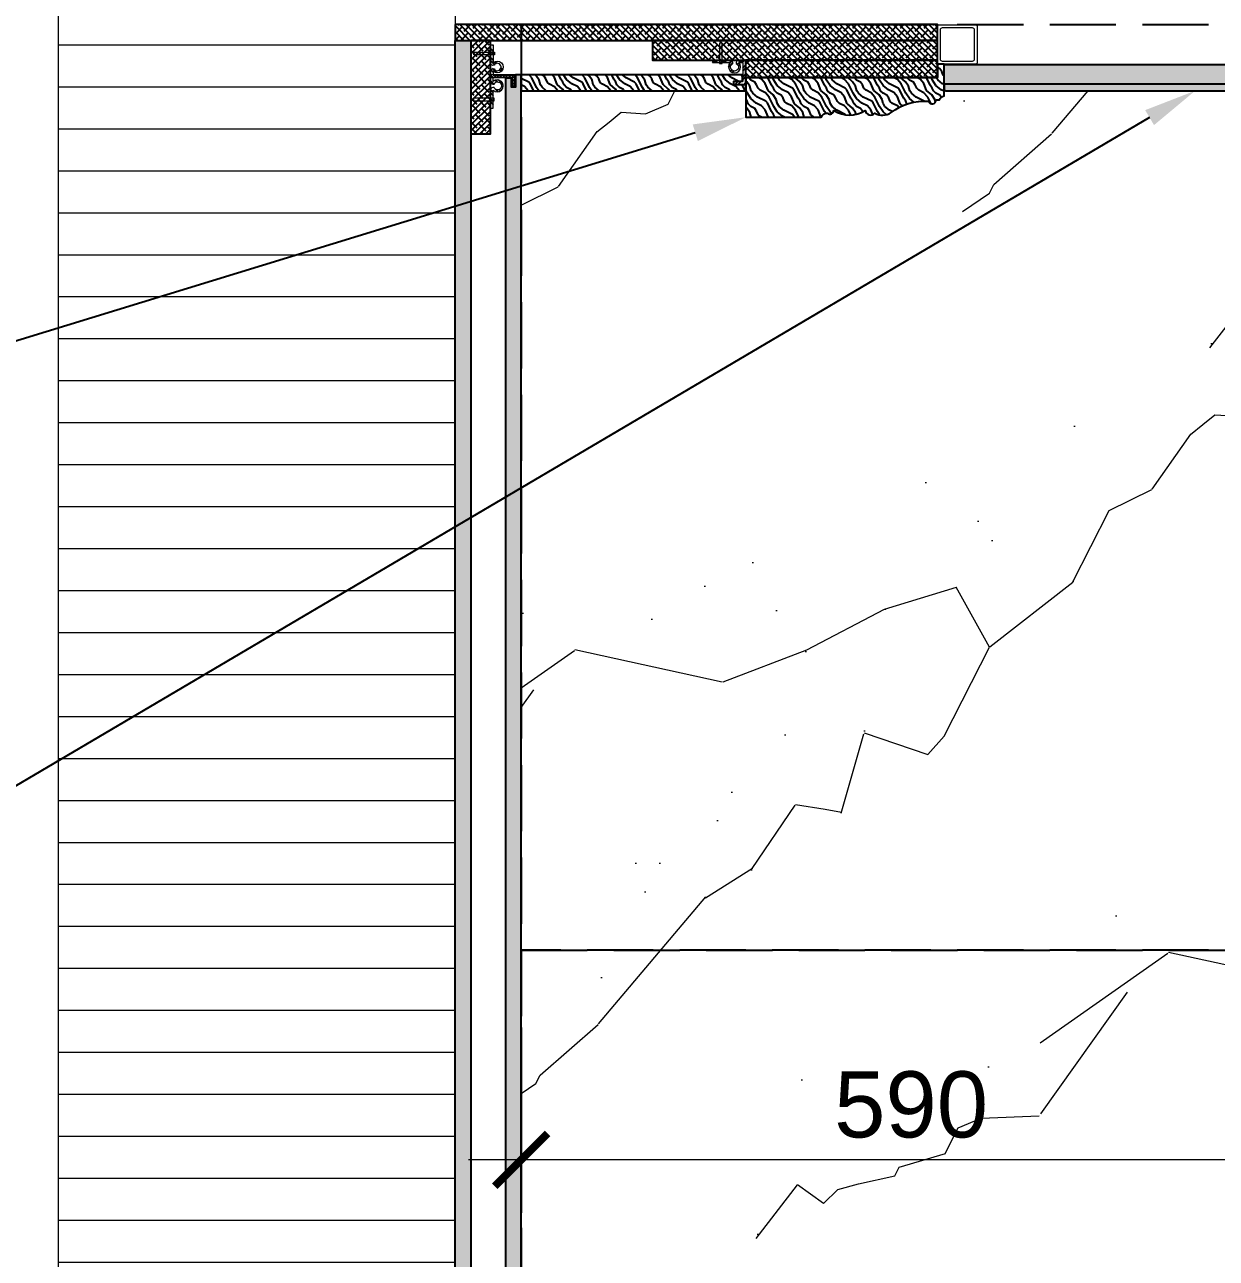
# Model space of a CAD drawing. Header units: millimetres. Extents: x 90086 to 135690, y -7745 to 15991.
# Drawn here: x 91063 to 91964, y 12331 to 13264 of the extents above; entities that cross this region are included whole.
import ezdxf
from ezdxf import colors
from ezdxf.entities.mleader import LeaderData, LeaderLine
from ezdxf.enums import TextEntityAlignment as Align
from ezdxf.math import Vec2, Vec3

# ---------------------------------------------------------------- set-up
doc = ezdxf.new("R2010")
doc.units = ezdxf.units.MM
doc.linetypes.add('DASH', pattern=[0.35, 0.25, -0.1])
doc.layers.get('Defpoints').update_dxf_attribs({"color": 250})
for name, color, linetype, lineweight in [('_ACM-A-ANNO-DIMS', 2, 'Continuous', 13), ('_ACM-A-ANNO-DIMS @ 20', 2, 'Continuous', 13), ('_ACM-A-DETL-PATT', 8, 'Continuous', 0), ('_ACM-A-DETL-THIN', 2, 'Continuous', 9), ('_ACM-A-ELVE-HACH', 251, 'Continuous', 9), ('_ACM-A-WALL-HACH', 251, 'Continuous', 9), ('I-PL-WALL-FHINISH', 73, 'Continuous', 13), ('I-WALL', 6, 'Continuous', 13)]:
    doc.layers.add(name, color=color, linetype=linetype, lineweight=lineweight)
for name, color, linetype in [('FURN', 1, 'Continuous'), ('I-DETL-LW01', 1, 'Continuous'), ('I-DETL-LW02', 2, 'Continuous'), ('I-DETL-LW251', 251, 'Continuous'), ('I-PL-IDS-MILL', 40, 'Continuous'), ('PE-尺寸标注', 44, 'Continuous'), ('Structure【大样结构线】', 30, 'Continuous'), ('WALL TYPE$0$G-ANNO-NOTE-CH', 7, 'Continuous'), ('WALL TYPE$0$HATCH', 8, 'Continuous')]:
    doc.layers.add(name, color=color, linetype=linetype)
doc.styles.add('Arial', font='ARIALUNI.ttf')
doc.styles.add('WALL TYPE$0$Aecom Chinese', font='Microsoft YaHei.ttf')
doc.dimstyles.new('Aec-Arch-M-注释性', dxfattribs={"dimscale": 2, "dimtxt": 2.5, "dimasz": 2, "dimexe": 2, "dimexo": 2, "dimgap": 0.8, "dimtad": 1, "dimdec": 0, "dimrnd": 5, "dimzin": 3, "dimdsep": 46, "dimtxsty": 'Arial', "dimblk": 'WALL TYPE$0$_ArchTick', "dimcen": 2.5, "dimdle": 2, "dimclrd": 256, "dimclrt": 256, "dimazin": 2, "dimtfac": 0.75, "dimtdec": 0, "dimtix": 1, "dimtmove": 2, "dimatfit": 2, "dimfxl": 5, "dimfxlon": 1, "dimtolj": 1, "dimtzin": 0, "dimlwd": -1, "dimarcsym": 0})
pattern_1 = [(135, (98941.52185563427, -41970.39223411973), (-2.245064030267289, -2.245064030267289), []), (225, (98941.52185563427, -41970.39223411973), (-2.245064030267289, -6.735192090801866), [7.937500000000002, -4.762500000000001])]

# ---------------------------------------------------------------- blocks, each defined once
blk = doc.blocks.new('海龙_1215173755')
at = {"layer": 'WALL TYPE$0$HATCH', "ltscale": 2}
h = blk.add_hatch(dxfattribs=at)
h.set_pattern_fill('ANSI32', color=256, scale=0.5)
h.set_pattern_definition([(45, (-39299.69784487303, -12402.66931678472), (-3.367596045400933, 3.367596045400933), []), (45, (-39297.45277987303, -12402.66931678472), (-3.367596045400933, 3.367596045400933), [])])
edge = h.paths.add_edge_path()
edge.add_line((2.291405648800719, -7.1853693941448), (2.291405648895307, 11.2586301537176))
edge.add_line((2.291405648895307, 11.2586301537176), (-2.766336400527507, 11.2586301537176))
edge.add_arc((-2.766336402286313, 9.258630153718839), 1.999999999998765, 89.99999994961394, 201.2138913290534)
edge.add_arc((-5.973488088030813, 5.890560184772322), 2.965716505140973, -243.08079552205038, 63.080795825394205, ccw=False)
edge.add_arc((-9.180639785015451, 9.258630153719412), 1.999999999998192, 338.7861084524729, 450.0000000000145)
edge.add_line((-9.180639785015956, 11.2586301537176), (-22.73189232477307, 11.2586301537176))
edge.add_line((-22.73189232477307, 11.2586301537176), (-22.73189232477307, 9.258630153717604))
edge.add_line((-22.73189232477307, 9.258630153717604), (-9.180639785015956, 9.258630153717604))
edge.add_arc((-5.973488092764455, 6.085253332828891), 4.511778188748358, 135.3032882784527, 404.6967117215473)
edge.add_line((-2.766336400512955, 9.258630153717604), (0.2914056488953065, 9.258630153717604))
edge.add_line((0.2914056488953065, 9.258630153717604), (0.2914056488007191, -3.505607322171272))
edge.add_line((0.2914056488007191, -3.505607322171272), (0.2914056488007191, -5.106938799261115))
edge.add_line((0.2914056488007191, -5.106938799261115), (-6.499315307970392, -5.10693879925384))
edge.add_line((-6.499315307970392, -5.10693879925384), (-6.499315307970392, -7.1853693941448))
edge.add_line((-6.499315307970392, -7.1853693941448), (2.291405648800719, -7.1853693941448))
at = {"color": 1, "linetype": 'Continuous', "lineweight": 15, "elevation": 7.839925138837386}
blk.add_lwpolyline([(-17.26337170643092, 24.12776406589728), (-17.26337170643092, 8.526522878431933), (-15.24067591447965, 8.526522878431933), (-15.24067591447965, 24.12776406589728)], close=True, dxfattribs=at)
at = {"color": 1, "linetype": 'Continuous', "lineweight": 15}
blk.add_lwpolyline([(2.291405648800719, -7.1853693941448), (2.291405648895307, 11.2586301537176), (-2.766336400527507, 11.2586301537176, 0.5273176530246371), (-4.630808598572912, 8.534928952069095, -4.178275816144416), (-7.31616759148892, 8.534928944960484, 0.5273176539620763), (-9.180639785015956, 11.2586301537176), (-22.73189232477307, 11.2586301537176), (-22.73189232477307, 9.258630153717604), (-9.180639785015956, 9.258630153717604, 2.396255539831327), (-2.766336400512955, 9.258630153717604), (0.2914056488953065, 9.258630153717604), (0.2914056488007191, -3.505607322171272), (0.2914056488007191, -5.106938799261115), (-6.499315307970392, -5.10693879925384), (-6.499315307970392, -7.1853693941448)], format="xyb", close=True, dxfattribs=at)
blk = doc.blocks.new('A$C4abdce61')
at = {"layer": '_ACM-A-DETL-PATT'}
for points in [[(1.5, 0), (28.5, 0, 0.414213562373095), (30, 1.5), (30, 28.5, 0.414213562373095), (28.5, 30), (1.5, 30, 0.414213562373095), (0, 28.5), (0, 1.5, 0.414213562373095)], [(3.75, 2.25), (26.25, 2.25, 0.414213562373095), (27.75, 3.75), (27.75, 26.25, 0.414213562373095), (26.25, 27.75), (3.75, 27.75, 0.414213562373095), (2.25, 26.25), (2.25, 3.75, 0.414213562373095)]]:
    blk.add_lwpolyline(points, format="xyb", close=True, dxfattribs=at)
blk = doc.blocks.new('WALL TYPE$0$_ArchTick')
at = {"color": 0, "linetype": 'ByBlock', "const_width": 0.15}
blk.add_lwpolyline([(-0.5, -0.5), (0.5, 0.5)], dxfattribs=at)
blk = doc.blocks.new('*D178')
at = {"layer": '_ACM-A-ANNO-DIMS', "color": 0, "lineweight": -2, "transparency": 16777216}
for p, q in [((91438.1909008334, 12505.83517146442), (91438.1909008334, 12365.83517146442)), ((92028.13228093427, 12505.83517146442), (92028.13228093427, 12365.83517146442))]:
    blk.add_line(p, q, dxfattribs=at)
at = {"layer": '_ACM-A-ANNO-DIMS', "transparency": 16777216}
blk.add_line((92068.13228093427, 12405.83517146442), (91398.1909008334, 12405.83517146442), dxfattribs=at)
at = {"layer": 'Defpoints', "color": 0, "transparency": 16777216}
for p in [(91438.1909008334, 12564.42039488466), (92028.13228093427, 12564.42039488466), (91438.1909008334, 12405.83517146442)]:
    blk.add_point(p, dxfattribs=at)
at = {"layer": '_ACM-A-ANNO-DIMS', "transparency": 16777216, "xscale": 40, "yscale": 40, "zscale": 40, "rotation": 180}
blk.add_blockref('WALL TYPE$0$_ArchTick', (91438.1909008334, 12405.83517146442), dxfattribs=at)
at = {"layer": '_ACM-A-ANNO-DIMS', "transparency": 16777216, "xscale": 40, "yscale": 40, "zscale": 40}
blk.add_blockref('WALL TYPE$0$_ArchTick', (92028.13228093427, 12405.83517146442), dxfattribs=at)
at = {"layer": '_ACM-A-ANNO-DIMS', "transparency": 16777216, "insert": (91733.16159088383, 12447.38087405651), "char_height": 50, "attachment_point": 5, "style": 'Arial'}
blk.add_mtext('\\A1;590', dxfattribs=at)
blk = doc.blocks.new('K_53')
at = {"layer": 'I-PL-IDS-MILL', "color": 8, "linetype": 'DASH', "ltscale": 200}
for points in [[(-1580.029317932218, -151236.9104601806), (-1580.029317932218, -150536.9104601806), (-2169.970698033081, -150536.9104601806), (-2169.970698033081, -151236.9104601806)], [(-1580.029317932218, -152236.9104601806), (-1580.029317932218, -151236.9104601806), (-2169.970698033081, -151236.9104601806), (-2169.970698033081, -152236.9104601806)]]:
    blk.add_lwpolyline(points, close=True, dxfattribs=at)
blk = doc.blocks.new('WHA12202707')
at = {"transparency": 16777216}
for p, q in [((2.381249999995816, 2.381249999998545), (0, 0)), ((11.90624999998818, 2.381249999998545), (2.381249999995816, 2.381249999998545)), ((11.90624999998818, 2.381249999998545), (14.28749999998399, 0)), ((2.381249999995816, -2.381249999994907), (0, 0)), ((11.90624999998818, -2.381249999994907), (14.28749999998399, 0)), ((2.381249999995816, -2.381249999994907), (11.90624999998818, -2.381249999994907))]:
    blk.add_line(p, q, dxfattribs=at)
at = {"transparency": 16777216, "style": 'WALL TYPE$0$Aecom Chinese'}
blk.add_attdef('英文2', (0.4915142908575945, -14.58335883787367), '', height=2.5, dxfattribs=at)
at = {"layer": 'WALL TYPE$0$G-ANNO-NOTE-CH', "transparency": 16777216, "style": 'WALL TYPE$0$Aecom Chinese'}
blk.add_attdef('编号', text='', height=2.5, dxfattribs=at).set_placement((7.100982051833853, 0), align=Align.MIDDLE)
for tag, p in [('中文', (0.5380008727915992, -5.178695852169766)), ('英文', (0.4915142908830603, -9.507158057298511))]:
    blk.add_attdef(tag, text='', height=2.5, dxfattribs=at).set_placement(p, align=Align.MIDDLE_LEFT)

msp = doc.modelspace()

# ---------------------------------------------------------------- hatches: boundary and pattern name
at = {"layer": '_ACM-A-ELVE-HACH'}
h = msp.add_hatch(dxfattribs=at)
h.set_pattern_fill('大理石', color=256, scale=80, angle=333, pattern_type=2)
h.set_pattern_definition([(14.98721250000002, (148974.6228267898, -26145.48433040155), (1241.351375111816, 215.9785313980032), [16.14435199999999, -3374.16872]), (41.19859049999997, (148749.3407003912, -26058.97997487361), (1135.500918522676, 1118.390644338717), [58.159784, -4013.02472]), (33.94539589999999, (148725.5736957084, -26079.19307677336), (792.2840801709408, 444.7897550861609), [24.709512, -5164.287839999998]), (63.00000000000001, (148746.0719722846, -26065.395220459), (449.0672881909373, -228.8112118687317), [7.1999968, -748.7999520000001]), (44.56505110000002, (148963.8085359094, -26156.13566282307), (343.2168199888163, 673.6009343359412), [15.178936, -1578.60896]), (144.469234, (148963.8085359094, -26156.13566282307), (-449.0672826458431, 228.8112173337879), [24.268496, -5072.115839999999]), (52.2157021, (148912.6239722046, -26182.58066597968), (1821.934552081308, 2465.592503723007), [51.306144, -5335.838320000001]), (35.13299610000001, (148679.3536948447, -25805.13959381765), (3512.353220693107, 2452.759840897296), [118.094872, -24681.828]), (333, (148736.1424175455, -25709.67262706166), (343.2168178030975, 673.6009322864061), [0, -504]), (37.98310650000001, (149089.3647114492, -25735.26480392238), (1927.785022760163, 1563.180358491646), [79.454136, -8263.229599999999]), (54.43911039999998, (149126.9240184293, -26089.75330649922), (3987.085910141705, 5604.785922473167), [112.857432, -23587.2016]), (55.87498360000002, (148909.9207559093, -25902.4174979892), (2165.151341363035, 3139.19346390183), [58.04825599999999, -12132.0848]), (49.75948000000007, (148793.1019304516, -26020.67181666259), (1478.717739676675, 1791.991573602505), [125.7425912, -13077.228]), (333, (148723.2643905599, -25984.67364786378), (343.2168178030975, 673.6009322864061), [0, -504]), (333, (148726.80591249, -25995.56084144494), (343.2168178030975, 673.6009322864061), [0, -504]), (333, (148795.6841807488, -25985.24270131641), (343.2168178030975, 673.6009322864061), [0, -504]), (333, (148821.6675232665, -25898.57254296279), (343.2168178030975, 673.6009322864061), [0, -504]), (32.03624340000004, (148874.3313555027, -25924.68754628324), (792.2840719578526, 444.789758550011), [41.98285120000001, -8774.416]), (333, (148909.2434729671, -25903.63917025138), (343.2168178030975, 673.6009322864061), [0, -504]), (333, (148839.7723832753, -25898.71473186904), (343.2168178030975, 673.6009322864061), [0, -504]), (333, (148883.4628358693, -25866.48017913198), (343.2168178030975, 673.6009322864061), [0, -504]), (333, (148828.750345991, -25920.34669803529), (343.2168178030975, 673.6009322864061), [0, -504]), (23.19442889999998, (149065.6736316195, -26098.94842018313), (792.2841057969051, 444.7897188631582), [18.7446, -3917.6212]), (63.00000000000001, (149055.867438192, -26118.19415683845), (449.0672881909373, -228.8112118687317), [21.5999984, -734.3999680000001]), (16.66778010000003, (149020.9043076251, -26128.66216919397), (2033.635494959151, 660.7682195933512), [36.496576, -7627.78392]), (63.00000000000001, (149017.6355744475, -26135.07742296983), (449.0672881909373, -228.8112118687317), [7.1999968, -748.7999520000001]), (12.80557099999996, (148990.2180061092, -26141.30933880914), (1241.351377112339, 215.9785471857135), [28.116904, -5876.431759999999]), (333, (148947.2089676578, -26062.44843647579), (343.2168178030975, 673.6009322864061), [0, -504]), (333, (149067.3729456545, -26098.04595766147), (343.2168178030975, 673.6009322864061), [0, -504]), (333, (149067.3729456545, -26098.04595766147), (343.2168178030975, 673.6009322864061), [0, -504]), (2.357753500000008, (149082.9031731061, -26091.56581223169), (1690.418676736538, -12.83269654880883), [44.058144, -4582.04688]), (333, (149088.5071623463, -26052.699406648), (343.2168178030975, 673.6009322864061), [0, -504]), (119.309932, (149089.3647114492, -25735.26480392238), (-554.9177643962576, 1131.22333714176), [51.91993599999999, -5399.67352]), (341.13010235, (148994.4189118051, -25800.01798563891), (4833.889660654138, -1614.511172777954), [50.9116848, -10640.5424]), (20.86240520000002, (148887.3759091028, -25761.63835118944), (2825.919599340501, 1105.557944392456), [67.96705039999999, -14205.1128]), (347.6208739, (148775.933863543, -25737.1787839876), (3037.62054449714, -699.2663033544561), [114.0946976, -11865.8472]), (333, (148833.8826161053, -25714.06036955592), (343.2168178030975, 673.6009322864061), [0, -504]), (351.4349488, (148942.4858520637, -25854.36425734452), (2139.485954396335, -241.6439154804947), [22.7684016, -4758.59528]), (349.6992442, (148965.0003266956, -25857.75520983192), (449.0672981576218, -228.8111668869144), [12.5283656, -2618.428719999999]), (74.09372299999997, (148977.3267700857, -25859.99547018972), (1504.383109666754, 5172.82890697203), [62.3653728, -13034.3624]), (333, (148934.6339947645, -25801.72643375009), (343.2168178030975, 673.6009322864061), [0, -504]), (333, (148994.8262281396, -25798.63448569495), (343.2168178030975, 673.6009322864061), [0, -504]), (333, (148894.4849236373, -25844.8481138858), (343.2168178030975, 673.6009322864061), [0, -504]), (333, (148910.2415373304, -25671.22313440969), (343.2168178030975, 673.6009322864061), [0, -504]), (333, (148873.8990899406, -25689.03640436551), (343.2168178030975, 673.6009322864061), [0, -504]), (17.14490259999994, (149009.6170660202, -25706.75247240548), (2033.635493578325, 660.7682231604839), [56.85772, -11883.2616]), (27.58294469999995, (148950.8869285054, -25737.43358952166), (792.2841024704314, 444.7897148779773), [66.261304, -13848.6104]), (333, (149010.4482830096, -25706.61445612524), (343.2168178030975, 673.6009322864061), [0, -504]), (333, (148928.0814267424, -25707.56098674918), (343.2168178030975, 673.6009322864061), [0, -504]), (333, (149010.4482830096, -25706.61445612524), (343.2168178030975, 673.6009322864061), [0, -504]), (333, (148950.4226246874, -25738.51733248968), (343.2168178030975, 673.6009322864061), [0, -504]), (48.06858279999997, (149042.5943693575, -25816.48386018765), (1478.717736423773, 1791.991575041163), [18.629008, -3893.46288]), (63.00000000000001, (149055.0430324341, -25802.62489718785), (449.0672881909373, -228.8112118687317), [75.6, -680.4000000000001]), (23.19442889999998, (149277.9886000607, -25560.66838523941), (792.284105481823, 444.789719598497), [18.7446008, -3917.6212]), (333, (149080.6667583298, -25639.98439305971), (343.2168178030975, 673.6009322864061), [0, -504]), (333, (149091.4235616425, -25654.54795523272), (343.2168178030975, 673.6009322864061), [0, -504]), (333, (149041.0479846561, -25610.71504098293), (343.2168178030975, 673.6009322864061), [0, -504]), (333, (149153.6167578221, -25568.16224368458), (343.2168178030975, 673.6009322864061), [0, -504]), (26.13010230000003, (149179.7740662308, -25631.83681213739), (792.2841064144503, 444.7897196688073), [35.9999984, -7523.999679999998]), (63.00000000000001, (149151.98984801, -25686.36641070491), (449.0672881909373, -228.8112118687317), [61.1999984, -694.799984]), (333, (149152.6101245785, -25685.31844853477), (343.2168178030975, 673.6009322864061), [0, -504]), (356.1985905, (149259.7509606586, -25559.45659004271), (1690.418671228329, -12.83270382576939), [18.2778568, -3820.07168]), (39.03751099999995, (149250.5710330485, -25566.90030217798), (1135.500914176475, 1118.390638630482), [11.818632, -2470.09344]), (39.03751099999995, (149241.3911014161, -25574.34402573171), (1135.500912161022, 1118.39064111603), [11.818628, -2470.09344]), (54.86989759999999, (149212.0947325422, -25615.98202258948), (2165.151376985054, 3139.19344781858), [50.91168799999998, -10640.5424]), (63.00000000000001, (149295.2181443124, -25553.2857773248), (449.0672881909373, -228.8112118687317), [18.0000016, -737.999984]), (333, (149257.3313220616, -25505.69885599913), (343.2168178030975, 673.6009322864061), [0, -504])])
edge = h.paths.add_edge_path()
edge.add_arc((95728.13228093427, 12764.42920673744), 200.0000000000059, 270.0000037271722, 360.0000344776695)
edge.add_line((95928.13228093424, 12764.42932708721), (95928.13222076317, 12864.42290075668))
edge.add_arc((95828.1322207632, 12864.42284058176), 99.999999999989, -90.0000000000083, 3.4477690405765316e-05, ccw=False)
edge.add_line((95828.13222076319, 12764.42284058176), (95778.13224790304, 12764.42284058176))
edge.add_line((95778.13224790304, 12764.42284058176), (95778.13237996015, 13234.42033628463))
edge.add_line((95778.13237996015, 13234.42033628463), (95578.13222750043, 13234.42033628463))
edge.add_line((95578.13222750043, 13234.42033628463), (95578.13222750043, 13134.41995376033))
edge.add_line((95578.13222750043, 13134.41995376033), (95578.13222750043, 13019.41995376033))
edge.add_line((95578.13222750043, 13019.41995376033), (93028.13226052643, 13019.41995376033))
edge.add_line((93028.13226052643, 13019.41995376033), (93028.13226052643, 13134.41995376033))
edge.add_line((93028.13226052643, 13134.41995376033), (93028.13226052643, 13234.42033628463))
edge.add_line((93028.13226052643, 13234.42033628463), (92878.13205546094, 13234.42033628463))
edge.add_line((92878.13205546094, 13234.42033628463), (92878.13218751806, 12764.42284058176))
edge.add_line((92878.13218751806, 12764.42284058176), (92828.1322146579, 12764.42284058176))
edge.add_arc((92828.13221465789, 12864.42284058176), 100.0000000000036, 179.9999655245118, 270.00000000000836, ccw=False)
edge.add_line((92728.13221465792, 12864.42290075284), (92728.13236508933, 13114.42907617719))
edge.add_arc((92828.1323650893, 13114.42901600611), 99.999999999989, 90, 179.9999655245118, ccw=False)
edge.add_line((92828.1323650893, 13214.4290160061), (91758.13116561828, 13214.4290160061))
edge.add_line((91758.13116561828, 13214.4290160061), (91758.13116561828, 13210.51972787133))
edge.add_arc((91756.76416360868, 13205.95341841405), 4.766537165900796, 73.33403923723517, 166.7335037163466)
edge.add_arc((91749.092021891, 13207.57942747249), 3.079146203877575, 200.5750120027665, 350.04736616997616, ccw=False)
edge.add_arc((91743.23490646608, 13165.59894915995), 41.00637843888257, 85.84042374849608, 126.0783442223244)
edge.add_arc((91711.45376959884, 13207.70236496777), 11.77156623235158, 240.5974443879566, 310.42215914530186, ccw=False)
edge.add_arc((91702.56721211312, 13200.12605794044), 4.102787472598542, 189.384517184015, 319.2342967428577, ccw=False)
edge.add_arc((91686.59812289146, 13218.68799359376), 22.62618195595228, 238.2028259484395, 301.7946807330157, ccw=False)
edge.add_arc((91671.79845426715, 13199.6204789179), 2.88222652624175, 228.9864228315149, 356.759982810361, ccw=False)
edge.add_arc((91669.23183135674, 13193.23683698775), 4.262660692827891, 80.88607955148007, 163.7626167165042)
edge.add_line((91665.13920201652, 13194.42875194522), (91608.13226052636, 13194.42909954081))
edge.add_line((91608.13226052636, 13194.42909954081), (91608.13226053568, 13214.42901600611))
edge.add_line((91608.13226053568, 13214.42901600611), (91438.1909008334, 13214.42901600611))
edge.add_line((91438.1909008334, 13214.42901600611), (91438.1909008334, 10864.42901600611))
edge.add_line((91438.1909008334, 10864.42901600611), (92828.13220830909, 10864.42901600611))
edge.add_line((92828.13220830909, 10864.42901600611), (92928.13220830909, 10864.42901600611))
edge.add_line((92928.13220830909, 10864.42901600611), (92928.13220830909, 10864.43763712756))
edge.add_line((92928.13220830909, 10864.43763712756), (95728.13214687309, 10864.43763712756))
edge.add_line((95728.13214687309, 10864.43763712756), (95728.13214687309, 11564.42901600611))
edge.add_line((95728.13214687309, 11564.42901600611), (92028.13228093427, 11564.42901600611))
edge.add_line((92028.13228093427, 11564.42901600611), (92028.13228093427, 12564.42896604708))
edge.add_line((92028.13228093427, 12564.42896604708), (95728.13229394455, 12564.42920673743))
at = {"layer": '_ACM-A-WALL-HACH'}
h = msp.add_hatch(dxfattribs=at)
h.set_pattern_fill('ANSI31', color=256, scale=10, angle=135)
h.set_pattern_definition([(180, (163728.1322605264, -52695.57098399389), (-1.944126793646423e-15, -31.75), [])])
h.paths.add_polyline_path([(91388.13226052636, 13404.42901600611), (91388.13226052636, 10654.42901600611), (91088.13226052636, 10654.42901600611), (91088.13226052636, 13404.42901600611)])
at = {"layer": 'I-DETL-LW251'}
h = msp.add_hatch(dxfattribs=at)
h.set_pattern_fill('ANSI38', color=250, angle=90)
h.set_pattern_definition(pattern_1)
h.paths.add_polyline_path([(91388.12892428595, 13264.48767656381), (91388.12892428595, 13252.48767656382), (91753.13116561828, 13252.48767656381), (91753.13116561828, 13264.48767656381)])
h = msp.add_hatch(dxfattribs=at)
h.set_pattern_fill('ANSI38', color=250, angle=-180)
h.set_pattern_definition([(225, (127199.9782023042, 21571.56256948845), (2.245064030267288, -2.245064030267289), []), (314.9999999999999, (127199.9782023042, 21571.56256948845), (6.735192090801864, -2.245064030267292), [7.9375, -4.7625])])
h.paths.add_polyline_path([(91388.1322402757, 13252.48767656382), (91400.13224027569, 13252.48767656382), (91400.1322402757, 10744.42823799426), (91388.1322402757, 10744.42823799426)])
h = msp.add_hatch(dxfattribs=at)
h.set_pattern_fill('ANSI38', color=250, angle=-180)
h.set_pattern_definition([(225, (90209.19117555933, 12666.64047935302), (2.245064030267287, -2.245064030267289), []), (314.9999999999999, (90209.19117555933, 12666.64047935302), (6.735192090801864, -2.245064030267292), [7.9375, -4.7625])])
h.paths.add_polyline_path([(91400.13240352667, 13181.86279313099), (91414.93240352668, 13181.86279313099), (91414.9324034794, 13252.48767656382), (91400.1324034794, 13252.48767656382)])
h = msp.add_hatch(dxfattribs=at)
h.set_pattern_fill('ANSI38', color=250, angle=90)
h.set_pattern_definition(pattern_1)
h.paths.add_polyline_path([(91537.50404085312, 13252.48764612357), (91537.50404085312, 13237.68764612357), (91753.13116561828, 13237.68764617085), (91753.13116561828, 13252.48764617086)])
h = msp.add_hatch(dxfattribs=at)
h.set_pattern_fill('ANSI38', color=250, angle=90)
h.set_pattern_definition(pattern_1)
h.paths.add_polyline_path([(91753.13116561828, 13237.6290058382), (91607.83762680304, 13237.6290058383), (91607.83762680304, 13224.42843384252), (91753.13116561828, 13224.42843384241)])
h = msp.add_hatch(dxfattribs=at)
h.set_pattern_fill('ANSI38', color=250, angle=180)
h.set_pattern_definition([(225, (146516.1986823381, 22032.88384902625), (2.245064030267289, -2.245064030267288), []), (315, (146516.1986823381, 22032.88384902625), (6.735192090801867, -2.245064030267288), [7.937500000000002, -4.762500000000001])])
h.paths.add_polyline_path([(92828.13236508932, 13219.42901600609), (91758.13116561828, 13219.42901600609), (91758.13116561828, 13234.26195619782), (92828.13236508932, 13234.26195619782)])
at = {"layer": 'PE-尺寸标注'}
h = msp.add_hatch(dxfattribs=at)
h.set_pattern_fill('木纹面1', color=250, scale=5.000000000000001, angle=90, style=0, pattern_type=2)
h.set_pattern_definition([(153.43494882, (130800.0718387266, 26173.09027482877), (1.019972994953378e-09, 19.99999997764121), [4.621368349999996, -17.73931139999998]), (130.60129465, (130782.7778724766, 26159.93323547879), (-1.801355620223433e-08, 19.99999998960277), [4.158066500000001, -88.03737800000002]), (130.60129465, (130762.7778724766, 26169.93323547879), (-1.801355620223433e-08, 19.99999998960277), [4.158066500000001, -88.03737800000002]), (130.60129465, (130742.7778724766, 26179.93323547879), (1.452601372520235e-08, 19.99999995163994), [4.158066500000001, -88.03737800000002]), (153.43494882, (130802.8667107266, 26162.94283882877), (1.019972994953378e-09, 19.99999997764121), [4.237007799999995, -18.12367194999998]), (140.19442891, (130799.0770157266, 26164.83768632877), (-7.906986176919875e-10, 20.00000001048199), [2.2404905, -75.86200600000001]), (140.19442891, (130779.0770157266, 26174.83768632877), (-7.906986176919875e-10, 20.00000001048199), [2.2404905, -75.86200600000001]), (140.19442891, (130759.0770157266, 26184.83768632877), (-7.906986176919875e-10, 20.00000001048199), [2.2404905, -75.86200600000001]), (111.80140949, (130797.3558232266, 26166.27201337876), (2.65808419719349e-08, 19.99999999207266), [2.868712150000001, -50.98293590000002]), (123.69006753, (130796.2904102766, 26168.93554577877), (1.246418634970326e-08, 20.00000002516126), [2.521812999999998, -33.53369974999997]), (153.4349488, (130794.8915601266, 26171.03382102877), (8.00128963085456e-09, 19.99999997764121), [3.355288500000001, -19.00539090000001]), (135, (130791.8904985266, 26172.53435182877), (7.888609052210118e-31, 19.99999996643937), [2.7178182, -53.85072430000002]), (135, (130771.8904985266, 26182.53435182877), (7.888609052210118e-31, 19.99999996643937), [2.7178182, -53.85072430000002]), (111.80140949, (130789.9687108766, 26174.45613947877), (2.65808419719349e-08, 19.99999999207266), [2.19237, -51.65927800000001]), (153.4349488, (130803.3288715766, 26156.46175837877), (8.00128963085456e-09, 19.99999997764121), [7.189599900000002, -15.1710799]), (140.19442891, (130796.8982979266, 26159.67704522877), (-7.906986176919875e-10, 20.00000001048199), [4.573562000000001, -73.52893490000001]), (140.19442891, (130776.8982979266, 26169.67704522877), (-7.906986176919875e-10, 20.00000001048199), [4.573562000000001, -73.52893490000001]), (140.19442891, (130756.8982979266, 26179.67704522877), (-7.906986176919875e-10, 20.00000001048199), [4.573562000000001, -73.52893490000001]), (123.69006753, (130793.3847903766, 26162.60496817878), (1.246418634970326e-08, 20.00000002516126), [2.240559499999998, -33.81495339999996]), (105.9453959, (130792.1419516766, 26164.46922622877), (1.449476086934354e-06, 19.99999999510855), [3.562484500000001, -69.23861445000001]), (123.69006753, (130791.1632619766, 26167.89464032877), (1.246418634970326e-08, 20.00000002516126), [4.092966499999996, -31.96254619999998]), (140.19442891, (130788.8928926266, 26171.30019432876), (-7.906986176919875e-10, 20.00000001048199), [5.197338000000001, -72.90515900000001]), (140.19442891, (130768.8928926266, 26181.30019432876), (-7.906986176919875e-10, 20.00000001048199), [5.197338000000001, -72.90515900000001]), (140.1944289, (130748.8928926266, 26191.30019432876), (2.699959145147091e-09, 20.00000001048199), [5.197338000000001, -72.90515900000001]), (111.80140949, (130784.9001848766, 26174.62745417878), (2.65808419719349e-08, 19.99999999207266), [5.714501500000001, -48.13714700000001]), (140.19442891, (130795.9383612266, 26155.15701357877), (-7.906986176919875e-10, 20.00000001048199), [5.214066750000002, -72.88843]), (140.19442891, (130775.9383612266, 26165.15701357877), (-7.906986176919875e-10, 20.00000001048199), [5.214066750000002, -72.88843]), (140.19442891, (130755.9383612266, 26175.15701357877), (-7.906986176919875e-10, 20.00000001048199), [5.214066750000002, -72.88843]), (123.69006753, (130791.9328042266, 26158.49497777878), (1.246418634970326e-08, 20.00000002516126), [4.838074999999995, -31.21743774999999]), (116.56505118, (130789.2491230266, 26162.52049947879), (-1.019975215399427e-09, 19.99999997764121), [7.985959999999992, -81.45675899999986]), (116.56505118, (130769.2491230266, 26172.52049947879), (-1.019975215399427e-09, 19.99999997764121), [7.985959999999992, -81.45675899999986]), (130.60129465, (130785.6776747266, 26169.66338057877), (-1.801355620223433e-08, 19.99999998960277), [4.319301400000001, -87.87614315000002]), (130.60129465, (130765.6776747266, 26179.66338057877), (-1.801355620223433e-08, 19.99999998960277), [4.319301400000001, -87.87614315000002]), (130.60129465, (130745.6776747266, 26189.66337857878), (-1.801355620223433e-08, 19.99999998960277), [4.319301400000001, -87.87614315000002]), (123.69006753, (130789.1544856766, 26156.49170307879), (1.246418634970326e-08, 20.00000002516126), [2.735791649999998, -33.31972210999997]), (116.5650512, (130787.6369415266, 26158.76801932876), (-8.00128963085456e-09, 19.99999997764121), [7.158076199999987, -82.28464299999976]), (116.5650512, (130767.6369415266, 26168.76801932876), (8.144142804589195e-08, 20.00000002236256), [7.158076199999987, -82.28464299999976]), (130.60129465, (130784.4357527266, 26165.17039732876), (-1.801355620223433e-08, 19.99999998960277), [1.700823, -90.49462155000002]), (130.60129465, (130764.4357527266, 26175.17039732876), (-1.801355620223433e-08, 19.99999998960277), [1.700823, -90.49462155000002]), (130.60129465, (130744.4357527266, 26185.17039707879), (-1.801355620223433e-08, 19.99999998960277), [1.700823, -90.49462155000002])])
edge = h.paths.add_edge_path()
edge.add_line((91753.13116561828, 13224.42821542113), (91628.13226052636, 13224.42897759267))
edge.add_line((91628.13226052636, 13224.42897759267), (91628.13226054034, 13224.42894164458))
edge.add_line((91628.13226054034, 13224.42894164458), (91608.13226054034, 13224.42894164458))
edge.add_line((91608.13226054034, 13224.42894164458), (91608.13226052636, 13194.42909954081))
edge.add_line((91608.13226052636, 13194.42909954081), (91665.13920201651, 13194.42875194522))
edge.add_arc((91669.23183135672, 13193.23683698774), 4.262660692836469, 80.88607955129078, 163.7626167164337, ccw=False)
edge.add_arc((91671.79845426715, 13199.6204789179), 2.882226526263806, 228.9864228316335, 356.7599828102166)
edge.add_arc((91686.59812289145, 13218.68799359376), 22.62618195594581, 238.2028259484756, 301.7946807329167)
edge.add_arc((91702.56721211309, 13200.12605794039), 4.102787472599619, 189.3845171837563, 319.2342967435656)
edge.add_arc((91711.45376959884, 13207.70236496775), 11.77156623234018, 240.5974443879218, 303.6714147725067)
edge.add_arc((91743.23490646607, 13165.59894915994), 41.00637843888907, 85.84042374837458, 128.0152296957392, ccw=False)
edge.add_arc((91749.09202189103, 13207.57942747262), 3.079146203878171, 200.5750120054602, 358.5813449602799)
edge.add_line((91752.17022428078, 13207.50319498233), (91754.55547817782, 13207.50294778975))
edge.add_arc((91759.02142934242, 13205.83706761724), 4.766537165887414, 100.7645598544371, 159.5435792438903, ccw=False)
edge.add_line((91758.13116561828, 13210.51972787133), (91758.13116561828, 13234.428184934))
edge.add_line((91758.13116561828, 13234.428184934), (91753.13116561828, 13234.428184934))
edge.add_line((91753.13116561828, 13234.428184934), (91753.13116561828, 13224.428184934))
h = msp.add_hatch(dxfattribs=at)
h.set_pattern_fill('木纹面1', color=250, scale=5.000000000000001, angle=90, style=0, pattern_type=2)
h.set_pattern_definition([(153.43494882, (-0.8665224999999991, 17.93326125), (1.019974219600176e-09, 19.9999999776412), [4.621368350000001, -17.7393114]), (130.60129465, (-18.16048875, 4.776221900000002), (-1.801355497758753e-08, 19.99999998960277), [4.1580665, -88.03737800000002]), (130.60129465, (-38.16048875000001, 14.7762219), (-1.801355497758753e-08, 19.99999998960277), [4.1580665, -88.03737800000002]), (130.60129465, (-58.16048875000001, 24.77622190000001), (1.452601494984915e-08, 19.99999995163994), [4.1580665, -88.03737800000002]), (153.43494882, (1.928349500000001, 7.785825250000002), (1.019974219600176e-09, 19.9999999776412), [4.237007800000001, -18.12367195]), (140.19442891, (-1.861345499999999, 9.680672750000001), (-7.906973930451876e-10, 20.00000001048199), [2.2404905, -75.86200600000001]), (140.19442891, (-21.8613455, 19.68067275), (-7.906973930451876e-10, 20.00000001048199), [2.2404905, -75.86200600000001]), (140.19442891, (-41.8613455, 29.68067275000001), (-7.906973930451876e-10, 20.00000001048199), [2.2404905, -75.86200600000001]), (111.80140949, (-3.582538, 11.1149998), (2.658084319658169e-08, 19.99999999207266), [2.868712150000001, -50.98293590000001]), (123.69006753, (-4.64795095, 13.7785322), (1.246418757435006e-08, 20.00000002516126), [2.521813, -33.53369975]), (153.4349488, (-6.0468011, 15.87680745), (8.001290855501357e-09, 19.99999997764121), [3.3552885, -19.00539090000001]), (135, (-9.0478627, 17.37733825), (1.224646797092357e-15, 19.99999996643937), [2.7178182, -53.85072430000001]), (135, (-29.0478627, 27.37733825000001), (1.224646797092357e-15, 19.99999996643937), [2.7178182, -53.85072430000001]), (111.80140949, (-10.96965035, 19.2991259), (2.658084319658169e-08, 19.99999999207266), [2.19237, -51.65927800000001]), (153.4349488, (2.39051035, 1.3047448), (8.001290855501357e-09, 19.99999997764121), [7.189599900000001, -15.1710799]), (140.19442891, (-4.040063300000001, 4.520031650000001), (-7.906973930451876e-10, 20.00000001048199), [4.573562000000001, -73.52893490000001]), (140.19442891, (-24.0400633, 14.52003165000001), (-7.906973930451876e-10, 20.00000001048199), [4.573562000000001, -73.52893490000001]), (140.19442891, (-44.04006330000001, 24.52003165000001), (-7.906973930451876e-10, 20.00000001048199), [4.573562000000001, -73.52893490000001]), (123.69006753, (-7.553570850000001, 7.447954600000002), (1.246418757435006e-08, 20.00000002516126), [2.240559500000001, -33.81495340000001]), (105.9453959, (-8.796409550000002, 9.312212650000001), (1.449476088159001e-06, 19.99999999510855), [3.5624845, -69.23861445000001]), (123.69006753, (-9.775099250000002, 12.73762675), (1.246418757435006e-08, 20.00000002516126), [4.092966500000001, -31.96254620000001]), (140.19442891, (-12.0454686, 16.14318075), (-7.906973930451876e-10, 20.00000001048199), [5.197338000000001, -72.90515900000001]), (140.19442891, (-32.04546860000001, 26.14318075000001), (-7.906973930451876e-10, 20.00000001048199), [5.197338000000001, -72.90515900000001]), (140.1944289, (-52.04546860000001, 36.14318075000001), (2.699960369793891e-09, 20.00000001048199), [5.197338000000001, -72.90515900000001]), (111.80140949, (-16.03817635, 19.4704406), (2.658084319658169e-08, 19.99999999207266), [5.714501500000001, -48.13714700000001]), (140.19442891, (-5.000000000000001, 3.061616997868384e-16), (-7.906973930451876e-10, 20.00000001048199), [5.214066750000002, -72.88843]), (140.19442891, (-25, 10), (-7.906973930451876e-10, 20.00000001048199), [5.214066750000002, -72.88843]), (140.19442891, (-45.00000000000001, 20.00000000000001), (-7.906973930451876e-10, 20.00000001048199), [5.214066750000002, -72.88843]), (123.69006753, (-9.005557, 3.337964200000001), (1.246418757435006e-08, 20.00000002516126), [4.838075000000001, -31.21743775000001]), (116.56505118, (-11.6892382, 7.363485900000001), (-1.019973990752629e-09, 19.9999999776412), [7.985960000000001, -81.45675900000002]), (116.56505118, (-31.68923820000001, 17.36348590000001), (-1.019973990752629e-09, 19.9999999776412), [7.985960000000001, -81.45675900000002]), (130.60129465, (-15.2606865, 14.506367), (-1.801355497758753e-08, 19.99999998960277), [4.319301400000001, -87.87614315000002]), (130.60129465, (-35.26068650000001, 24.50636700000001), (-1.801355497758753e-08, 19.99999998960277), [4.319301400000001, -87.87614315000002]), (130.60129465, (-55.26068650000001, 34.506365), (-1.801355497758753e-08, 19.99999998960277), [4.319301400000001, -87.87614315000002]), (123.69006753, (-11.78387555, 1.334689500000001), (1.246418757435006e-08, 20.00000002516126), [2.735791650000001, -33.31972211000001]), (116.5650512, (-13.3014197, 3.611005750000001), (-8.001288406207761e-09, 19.99999997764121), [7.158076200000001, -82.284643]), (116.5650512, (-33.3014197, 13.61100575), (8.144142927053875e-08, 20.00000002236256), [7.158076200000001, -82.284643]), (130.60129465, (-16.5026085, 10.01338375), (-1.801355497758753e-08, 19.99999998960277), [1.700823, -90.49462155000002]), (130.60129465, (-36.50260850000001, 20.01338375000001), (-1.801355497758753e-08, 19.99999998960277), [1.700823, -90.49462155000002]), (130.60129465, (-56.50260850000001, 30.01338350000001), (-1.801355497758753e-08, 19.99999998960277), [1.700823, -90.49462155000002])])
h.paths.add_polyline_path([(91426.1909008334, 13223.84631285211), (91426.19090083362, 10767.01171913788), (91430.93569716963, 10767.01092579357), (91430.93569716961, 10773.62180699274), (91433.7384126906, 10773.62180699274), (91433.7384126906, 10764.42901600611), (91438.1909008334, 10764.42901600611), (91438.1909008334, 13226.42901600609), (91433.73854550133, 13226.42901600609), (91433.73854550133, 13217.23622501944), (91430.93582998034, 13217.23622501944), (91430.93582998036, 13223.84710621863)])
h = msp.add_hatch(dxfattribs=at)
h.set_pattern_fill('木纹面1', color=250, scale=5.000000000000001, angle=90, style=0, pattern_type=2)
h.set_pattern_definition([(153.43494882, (98940.65533313427, -41952.45897286973), (1.019972994953378e-09, 19.99999997764121), [4.621368350000001, -17.7393114]), (130.60129465, (98923.36136688427, -41965.61601221973), (-1.801355620223433e-08, 19.99999998960277), [4.158066500000001, -88.03737800000002]), (130.60129465, (98903.36136688427, -41955.61601221973), (-1.801355620223433e-08, 19.99999998960277), [4.158066500000001, -88.03737800000002]), (130.60129465, (98883.36136688427, -41945.61601221973), (1.452601372520235e-08, 19.99999995163994), [4.158066500000001, -88.03737800000002]), (153.43494882, (98943.45020513427, -41962.60640886973), (1.019972994953378e-09, 19.99999997764121), [4.237007800000001, -18.12367195]), (140.19442891, (98939.66051013427, -41960.71156136973), (-7.906986176919874e-10, 20.00000001048199), [2.2404905, -75.86200600000001]), (140.19442891, (98919.66051013427, -41950.71156136973), (-7.906986176919874e-10, 20.00000001048199), [2.2404905, -75.86200600000001]), (140.19442891, (98899.66051013427, -41940.71156136973), (-7.906986176919874e-10, 20.00000001048199), [2.2404905, -75.86200600000001]), (111.80140949, (98937.93931763427, -41959.27723431974), (2.658084197193489e-08, 19.99999999207266), [2.868712150000001, -50.98293590000002]), (123.69006753, (98936.87390468427, -41956.61370191973), (1.246418634970326e-08, 20.00000002516126), [2.521813, -33.53369975000001]), (153.4349488, (98935.47505453427, -41954.51542666974), (8.00128963085456e-09, 19.99999997764121), [3.355288500000001, -19.00539090000001]), (135, (98932.47399293428, -41953.01489586973), (7.888609052210118e-31, 19.99999996643937), [2.7178182, -53.85072430000002]), (135, (98912.47399293428, -41943.01489586973), (7.888609052210118e-31, 19.99999996643937), [2.7178182, -53.85072430000002]), (111.80140949, (98930.55220528427, -41951.09310821973), (2.658084197193489e-08, 19.99999999207266), [2.19237, -51.65927800000001]), (153.4349488, (98943.91236598427, -41969.08748931973), (8.00128963085456e-09, 19.99999997764121), [7.189599900000002, -15.1710799]), (140.19442891, (98937.48179233428, -41965.87220246973), (-7.906986176919874e-10, 20.00000001048199), [4.573562000000001, -73.52893490000001]), (140.19442891, (98917.48179233428, -41955.87220246973), (-7.906986176919874e-10, 20.00000001048199), [4.573562000000001, -73.52893490000001]), (140.19442891, (98897.48179233428, -41945.87220246973), (-7.906986176919874e-10, 20.00000001048199), [4.573562000000001, -73.52893490000001]), (123.69006753, (98933.96828478428, -41962.94427951973), (1.246418634970326e-08, 20.00000002516126), [2.240559500000001, -33.81495340000001]), (105.9453959, (98932.72544608427, -41961.08002146973), (1.449476086934354e-06, 19.99999999510855), [3.562484500000001, -69.23861445000001]), (123.69006753, (98931.74675638428, -41957.65460736973), (1.246418634970326e-08, 20.00000002516126), [4.092966500000001, -31.96254620000001]), (140.19442891, (98929.47638703427, -41954.24905336973), (-7.906986176919874e-10, 20.00000001048199), [5.197338000000001, -72.90515900000001]), (140.19442891, (98909.47638703427, -41944.24905336973), (-7.906986176919874e-10, 20.00000001048199), [5.197338000000001, -72.90515900000001]), (140.1944289, (98889.47638703427, -41934.24905336973), (2.699959145147091e-09, 20.00000001048199), [5.197338000000001, -72.90515900000001]), (111.80140949, (98925.48367928427, -41950.92179351973), (2.658084197193489e-08, 19.99999999207266), [5.714501500000001, -48.13714700000001]), (140.19442891, (98936.52185563427, -41970.39223411973), (-7.906986176919874e-10, 20.00000001048199), [5.214066750000002, -72.88843]), (140.19442891, (98916.52185563427, -41960.39223411973), (-7.906986176919874e-10, 20.00000001048199), [5.214066750000002, -72.88843]), (140.19442891, (98896.52185563427, -41950.39223411973), (-7.906986176919874e-10, 20.00000001048199), [5.214066750000002, -72.88843]), (123.69006753, (98932.51629863428, -41967.05426991973), (1.246418634970326e-08, 20.00000002516126), [4.838075000000001, -31.21743775000001]), (116.56505118, (98929.83261743428, -41963.02874821973), (-1.019975215399427e-09, 19.99999997764121), [7.985960000000001, -81.45675900000002]), (116.56505118, (98909.83261743428, -41953.02874821973), (-1.019975215399427e-09, 19.99999997764121), [7.985960000000001, -81.45675900000002]), (130.60129465, (98926.26116913428, -41955.88586711973), (-1.801355620223433e-08, 19.99999998960277), [4.319301400000001, -87.87614315000002]), (130.60129465, (98906.26116913428, -41945.88586711973), (-1.801355620223433e-08, 19.99999998960277), [4.319301400000001, -87.87614315000002]), (130.60129465, (98886.26116913428, -41935.88586911973), (-1.801355620223433e-08, 19.99999998960277), [4.319301400000001, -87.87614315000002]), (123.69006753, (98929.73798008428, -41969.05754461973), (1.246418634970326e-08, 20.00000002516126), [2.735791650000001, -33.31972211000001]), (116.5650512, (98928.22043593427, -41966.78122836973), (-8.00128963085456e-09, 19.99999997764121), [7.158076200000001, -82.28464299999999]), (116.5650512, (98908.22043593427, -41956.78122836973), (8.144142804589195e-08, 20.00000002236256), [7.158076200000001, -82.28464299999999]), (130.60129465, (98925.01924713427, -41960.37885036973), (-1.801355620223433e-08, 19.99999998960277), [1.700823, -90.49462155000002]), (130.60129465, (98905.01924713427, -41950.37885036973), (-1.801355620223433e-08, 19.99999998960277), [1.700823, -90.49462155000002]), (130.60129465, (98885.01924713427, -41940.37885061973), (-1.801355620223433e-08, 19.99999998960277), [1.700823, -90.49462155000002])])
h.paths.add_polyline_path([(91438.1289434443, 13226.42901600611), (91438.12891953494, 13214.42901600611), (91608.12892428595, 13214.42901600611), (91608.12892428595, 13218.88150414891), (91598.93613329931, 13218.88150414891), (91598.93613329931, 13221.6842196699), (91605.54701449849, 13221.68421966989), (91605.54622115417, 13226.4290160059)])
at = {"layer": 'Structure【大样结构线】'}
h = msp.add_hatch(dxfattribs=at)
h.set_pattern_fill('玻璃剖面', color=251, scale=5.000020407926059, angle=360, pattern_type=2)
h.set_pattern_definition([(135, (95933.13230134221, 13214.4290160061), (-10.00004079907173, 5.000020399535867), [7.071096661165766, -7.071096361164541]), (45, (95923.13226052636, 13214.4290160061), (10.00004051622787, 5.000020682379737), [7.071096661165766, -7.071096361164541])])
h.paths.add_polyline_path([(91758.1311656183, 13219.42901600609), (91758.1311656183, 13215.42901600608), (91759.13116561828, 13214.4290160061), (92828.1323650893, 13214.4290160061), (92828.1323650893, 13219.42901600609)])
at = {"layer": 'WALL TYPE$0$HATCH', "ltscale": 2}
h = msp.add_hatch(dxfattribs=at)
h.set_pattern_fill('ANSI32', color=256, scale=0.5, angle=-90.00000000000001)
h.set_pattern_definition([(315, (91178.11922464975, 13153.07747081751), (3.367596045400933, 3.367596045400932), []), (315, (91178.11922464975, 13150.83240581752), (3.367596045400933, 3.367596045400932), [])])
edge = h.paths.add_edge_path()
edge.add_line((91431.37640303829, 13224.14825905242), (91431.37640303829, 13217.32000036747))
edge.add_line((91431.37640303829, 13217.32000036747), (91433.37640303829, 13217.32000036747))
edge.add_line((91433.37640303829, 13217.32000036747), (91433.37640303829, 13226.14825905242))
edge.add_line((91433.37640303829, 13226.14825905242), (91431.37640303829, 13226.14825905242))
edge.add_line((91431.37640303829, 13226.14825905242), (91416.93240349165, 13226.14825905242))
edge.add_line((91416.93240349165, 13226.14825905242), (91416.93240349165, 13229.20600110184))
edge.add_arc((91420.10577454176, 13232.41315279409), 4.51177412985064, 225.3033403716362, 494.6966596283638)
edge.add_line((91416.93240349165, 13235.62030448633), (91416.93240349165, 13249.21994616079))
edge.add_line((91416.93240349165, 13249.21994616079), (91414.93240349165, 13249.21994616079))
edge.add_line((91414.93240349165, 13249.21994616079), (91414.93240349165, 13235.62030448634))
edge.add_arc((91416.93240349166, 13235.62030448634), 2.000000000014552, 179.9999999998437, 291.2138913628137)
edge.add_arc((91420.10772340262, 13232.41315279409), 2.795214217272318, -151.29177507005642, 151.2917750700564, ccw=False)
edge.add_arc((91416.93240349166, 13229.20600110184), 1.999999999995534, 68.78610863718625, 179.9999999999479)
edge.add_line((91414.93240349165, 13229.20600110185), (91414.93240349165, 13224.14825905242))
edge.add_line((91414.93240349165, 13224.14825905242), (91431.37640303829, 13224.14825905242))

# ---------------------------------------------------------------- linework, layer by layer
at = {"color": 1, "linetype": 'Continuous', "lineweight": 15, "elevation": 7.839925138837386}
msp.add_lwpolyline([(91402.42541204252, 13243.75142554244), (91418.02665322999, 13243.75142554244), (91418.02665322999, 13241.72872975049), (91402.42541204252, 13241.72872975049)], close=True, dxfattribs=at)
at = {"color": 1, "linetype": 'Continuous', "lineweight": 15, "elevation": -0.4748328055727624}
msp.add_lwpolyline([(91431.37640303829, 13224.14825905242), (91431.37640303829, 13217.32000036747), (91431.37640303829, 13224.14825905242), (91414.93240349165, 13224.14825905242), (91414.93240349165, 13229.20600110185, -0.5273176529334301), (91417.65610469441, 13231.0704732977, 3.907732962031326), (91417.65610469441, 13233.75583229048, -0.5273176529334301), (91414.93240349165, 13235.62030448633), (91414.93240349165, 13249.21994616079), (91416.93240349165, 13249.21994616079), (91416.93240349165, 13235.62030448633, -2.396252474910693), (91416.93240349165, 13229.20600110185), (91416.93240349165, 13226.14825905242), (91431.37640303829, 13226.14825905242), (91431.37640303829, 13226.14825905242), (91433.37640303829, 13226.14825905242), (91433.37640303829, 13217.32000036747), (91431.37640303829, 13217.32000036747)], format="xyb", dxfattribs=at)
at = {"layer": 'I-DETL-LW01'}
for points in [[(91388.12892428595, 13264.48767656381), (91388.12892428595, 13252.48767656382), (91753.13116561828, 13252.48767656381), (91753.13116561828, 13264.48767656381)], [(91388.13224027575, 13252.48767656382), (91400.13224027574, 13252.48767656382), (91400.1322402757, 10744.42823799426), (91388.1322402757, 10744.42823799426)], [(91400.13240352667, 13181.86279313099), (91414.93240352668, 13181.86279313099), (91414.9324034794, 13252.48767656382), (91400.1324034794, 13252.48767656382)], [(91537.50404085312, 13252.48764612357), (91537.50404085312, 13237.68764612357), (91753.13116561828, 13237.68764617085), (91753.13116561828, 13252.48764617086)], [(91753.13116561828, 13237.6290058382), (91607.83762680304, 13237.6290058383), (91607.83762680304, 13224.42843384252), (91753.13116561828, 13224.42843384241)], [(92828.13236508932, 13219.42901600609), (91758.13116561828, 13219.42901600609), (91758.13116561828, 13234.26195619782), (92828.13236508932, 13234.26195619782)]]:
    msp.add_lwpolyline(points, close=True, dxfattribs=at)
at = {"layer": 'I-DETL-LW02'}
msp.add_lwpolyline([(91753.13116561828, 13224.42821542113), (91628.13226052636, 13224.42897759267), (91628.13226054034, 13224.42894164458), (91608.13226054034, 13224.42894164458), (91608.13226052636, 13194.42909954081), (91665.13920201652, 13194.42875194522, -0.3782502001718009), (91669.9070281246, 13197.44568308933, 0.6234963798739479), (91674.67607364984, 13199.45757883525, 0.2848190696675714), (91698.51933527914, 13199.45706004617, 0.6361491608280843), (91705.67460611819, 13197.44707165033, 0.2823776289364123), (91717.9802707217, 13197.90570458496, -0.1861280918310402), (91746.20928551593, 13206.49731272062, 0.8243827968840718), (91752.17022428078, 13207.50319498233), (91754.55547817782, 13207.50294778975, -0.2622472454661371), (91758.13116561828, 13210.51972787133), (91758.13116561828, 13234.428184934), (91753.13116561828, 13234.428184934), (91753.13116561828, 13224.428184934)], format="xyb", dxfattribs=at)
for points in [[(91426.1909008334, 13223.84631285211), (91426.19090083362, 10767.01171913788), (91430.93569716963, 10767.01092579357), (91430.93569716961, 10773.62180699274), (91433.7384126906, 10773.62180699274), (91433.7384126906, 10764.42901600611), (91438.1909008334, 10764.42901600611), (91438.1909008334, 13226.42901600609), (91433.73854550133, 13226.42901600609), (91433.73854550133, 13217.23622501944), (91430.93582998034, 13217.23622501944), (91430.93582998036, 13223.84710621863)], [(91438.1289434443, 13226.42901600611), (91438.12891953494, 13214.42901600611), (91608.12892428595, 13214.42901600611), (91608.12892428595, 13218.88150414891), (91598.93613329931, 13218.88150414891), (91598.93613329931, 13221.6842196699), (91605.54701449849, 13221.68421966989), (91605.54622115417, 13226.4290160059)], [(92828.13236508932, 13219.42901600609), (91758.13116561828, 13219.42901600609), (91758.13116561828, 13215.4290160061), (91759.13116561828, 13214.4290160061), (92828.13236508932, 13214.4290160061)]]:
    msp.add_lwpolyline(points, close=True, dxfattribs=at)
at = {"layer": 'I-PL-WALL-FHINISH'}
msp.add_line((91438.13226052636, 13214.42901600611), (91438.13226052636, 10764.42901600611), dxfattribs=at)
at = {"layer": 'I-WALL'}
msp.add_lwpolyline([(91388.13226052636, 13404.42901600611), (91388.13226052636, 10654.42901600611), (91088.13226052636, 10654.42901600611), (91088.13226052636, 13404.42901600611)], close=True, dxfattribs=at)

# ---------------------------------------------------------------- block references
msp.add_blockref('海龙_1215173755', (91605.54622115417, 13226.42901600611))
at = {"rotation": 90.00000000000001}
msp.add_blockref('海龙_1215173755', (91426.2244295317, 13224.11374280139), dxfattribs=at)
at = {"layer": '_ACM-A-DETL-THIN', "ltscale": 2, "xscale": -1, "rotation": 270}
msp.add_blockref('A$C4abdce61', (91753.13116561828, 13234.42901600611), dxfattribs=at)
at = {"layer": 'FURN'}
msp.add_blockref('K_53', (93608.16159886649, 163801.3308550653), dxfattribs=at)

# ---------------------------------------------------------------- dimensions: what is measured, and where the dimension line sits
at = {"layer": '_ACM-A-ANNO-DIMS @ 20'}
dim = msp.add_linear_dim(base=(91438.1909008334, 12405.83517146442), p1=(92028.13228093427, 12564.42039488466), p2=(91438.1909008334, 12564.42039488466), dimstyle='Aec-Arch-M-注释性', override={"dimscale": 20, "dimzin": 8, "dimtix": 1, "dimtofl": 1, "dimtmove": 2, "dimatfit": 2}, dxfattribs=at)
dim.commit()
dim.dimension.update_dxf_attribs({"geometry": '*D178', "text_midpoint": (91733.16159088383, 12447.38087405651)})

# ---------------------------------------------------------------- leaders
ml = msp.add_multileader_block('Standard', dxfattribs=at)
ml.set_content('WHA12202707', color=256, scale=20)
ml.set_attribute('编号', 'GL-02', width=0)
ml.set_attribute('中文', '锈镜', width=0)
ml.set_attribute('英文', 'RUSTY MIRROR', width=0)
ml.set_attribute('英文2', '', width=0)
ml.set_leader_properties(color=2)
ml.build(insert=Vec2(0, 0))
ml.multileader.update_dxf_attribs({"text_right_attachment_type": 6, "dogleg_length": 0.36, "arrow_head_size": 40, "scale": 20})
ctx = ml.context
ctx.base_point, ctx.scale, ctx.char_height, ctx.arrow_head_size, ctx.landing_gap_size, ctx.plane_origin = Vec3(90486.21364787349, 12577.20866611633), 20, 1500, 40, 1.8, Vec3(92704.19615122346, 11632.20621305906)
ctx.right_attachment = 6
notes = []
notes.append((ctx, [(0, (1, 1, 0), (90866.7694018796, 12577.20866611633), (-1, 0), 94.80575400638118, [(0, [(91948.06477039371, 13214.4290160061)], 0, [])])]))
ctx.block.insert = Vec3(90486.21364787352, 12577.20866611629)
ml = msp.add_multileader_block('Standard', dxfattribs=at)
ml.set_content('WHA12202707', color=256, scale=-20)
ml.set_attribute('编号', 'LM-01', width=0)
ml.set_attribute('中文', '暖白色烤漆板', width=0)
ml.set_attribute('英文', 'FIRE CLASS A BOARD', width=0)
ml.set_attribute('英文2', '', width=0)
ml.set_leader_properties(color=2)
ml.build(insert=Vec2(0, 0))
ml.multileader.update_dxf_attribs({"text_right_attachment_type": 6, "dogleg_length": 0.36, "arrow_head_size": 40, "scale": 20})
ctx = ml.context
ctx.base_point, ctx.scale, ctx.char_height, ctx.arrow_head_size, ctx.landing_gap_size, ctx.plane_origin = Vec3(90486.21364787343, 12967.02954650426), 20, 1500, 40, 1.8, Vec3(88258.1650959472, 8863.814049372413)
ctx.right_attachment, ctx.text_align_type = 6, 2
notes.append((ctx, [(0, (1, 1, 0), (90866.76940187957, 12967.02954650426), (-1, 0), 94.80575400638118, [(0, [(91608.13226052636, 13194.42909954081)], 0, [])])]))
ctx.block.insert, ctx.block.scale = Vec3(90771.96364787316, 12967.02954650422), Vec3(-20, 20, 20)
for ctx, leaders in notes:
    for number, flags, end, landing, length, lines in leaders:
        leader = LeaderData()
        leader.index, (leader.has_last_leader_line, leader.has_dogleg_vector, leader.attachment_direction) = number, flags
        leader.last_leader_point, leader.dogleg_vector, leader.dogleg_length = Vec3(end), Vec3(landing), length
        for number, points, colour, breaks in lines:
            line = LeaderLine()
            line.index, line.vertices, line.color, line.breaks = number, Vec3.list(points), colors.encode_raw_color(colour), breaks
            leader.lines.append(line)
        ctx.leaders.append(leader)

doc.saveas('drawing.dxf')
